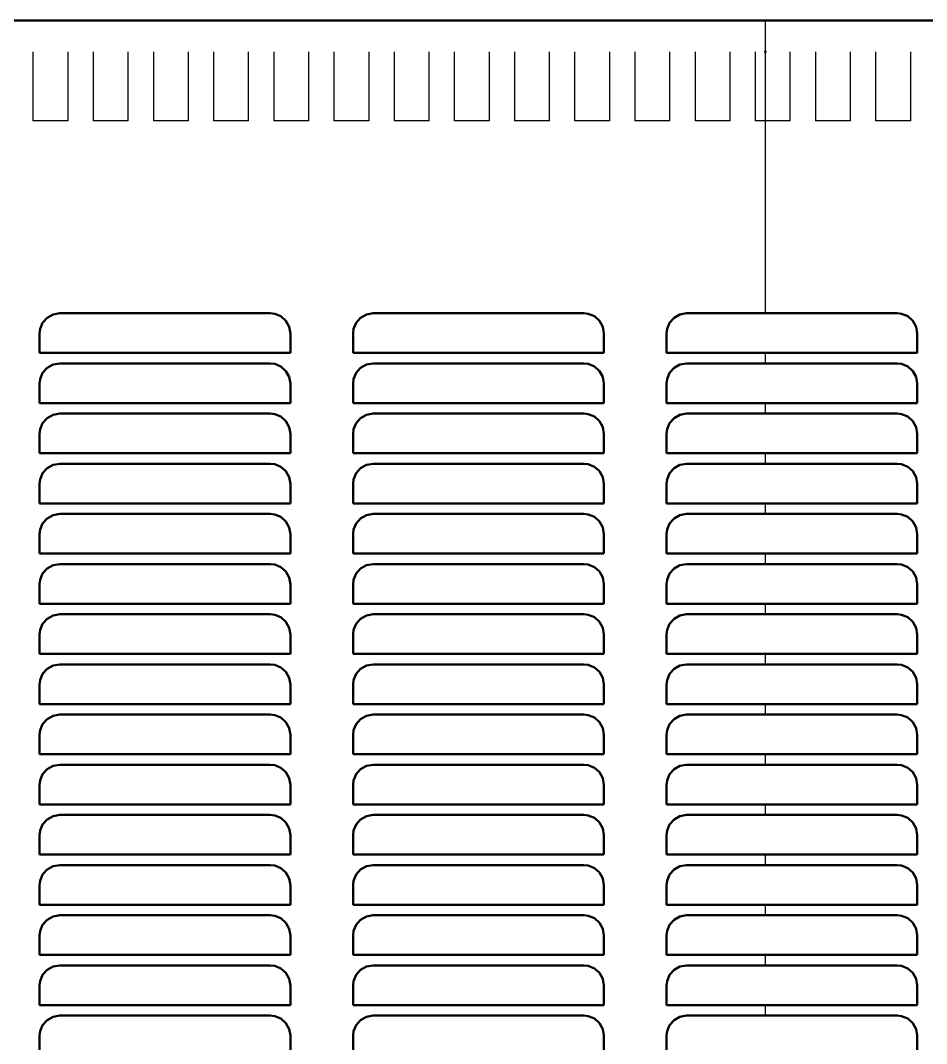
# Model space of a CAD drawing. Header units: inches. Extents: x -0.3 to 35.5, y 0 to 41.5.
# Drawn here: x 10.08 to 19.11, y 31.3 to 41.5 of the extents above; entities that cross this region are included whole.
import ezdxf

# ---------------------------------------------------------------- set-up
doc = ezdxf.new("R2010")
doc.units = ezdxf.units.IN
doc.header["$MEASUREMENT"] = 0
doc.linetypes.add('Dashed', pattern=[2, 1, -1])
for name, color, linetype, lineweight in [('2d ConnectionPoints', 7, 'Continuous', 50), ('AM_0', 7, 'Continuous', 50), ('AM_4', 3, 'Continuous', 25), ('AM_9', 6, 'Dashed', 25)]:
    doc.layers.add(name, color=color, linetype=linetype, lineweight=lineweight)

msp = doc.modelspace()

# ---------------------------------------------------------------- linework, layer by layer
at = {"layer": '2d ConnectionPoints'}
msp.add_point((17.5, 41.188), dxfattribs=at)
msp.add_point((17.5, 41.188), dxfattribs=at)
at = {"layer": 'AM_0'}
for p, q in [((-0.27, 41.5), (35.27, 41.5)), ((12.566, 38.581), (10.466, 38.581)), ((15.691, 38.581), (13.591, 38.581)), ((18.816, 38.581), (16.716, 38.581)), ((10.266, 38.381), (10.266, 38.186)), ((12.766, 38.186), (12.766, 38.381)), ((13.391, 38.381), (13.391, 38.186)), ((15.891, 38.186), (15.891, 38.381)), ((16.516, 38.381), (16.516, 38.186)), ((19.016, 38.186), (19.016, 38.381)), ((10.266, 38.186), (12.766, 38.186)), ((13.391, 38.186), (15.891, 38.186)), ((16.516, 38.186), (19.016, 38.186)), ((12.566, 38.081), (10.466, 38.081)), ((15.691, 38.081), (13.591, 38.081)), ((18.816, 38.081), (16.716, 38.081)), ((10.266, 37.881), (10.266, 37.686)), ((12.766, 37.686), (12.766, 37.881)), ((13.391, 37.881), (13.391, 37.686)), ((15.891, 37.686), (15.891, 37.881)), ((16.516, 37.881), (16.516, 37.686)), ((19.016, 37.686), (19.016, 37.881)), ((10.266, 37.686), (12.766, 37.686)), ((13.391, 37.686), (15.891, 37.686)), ((16.516, 37.686), (19.016, 37.686)), ((12.566, 37.581), (10.466, 37.581)), ((15.691, 37.581), (13.591, 37.581)), ((18.816, 37.581), (16.716, 37.581)), ((10.266, 37.381), (10.266, 37.186)), ((12.766, 37.186), (12.766, 37.381)), ((13.391, 37.381), (13.391, 37.186)), ((15.891, 37.186), (15.891, 37.381)), ((16.516, 37.381), (16.516, 37.186)), ((19.016, 37.186), (19.016, 37.381)), ((10.266, 37.186), (12.766, 37.186)), ((13.391, 37.186), (15.891, 37.186)), ((16.516, 37.186), (19.016, 37.186)), ((12.566, 37.081), (10.466, 37.081)), ((15.691, 37.081), (13.591, 37.081)), ((18.816, 37.081), (16.716, 37.081)), ((10.266, 36.881), (10.266, 36.686)), ((12.766, 36.686), (12.766, 36.881)), ((13.391, 36.881), (13.391, 36.686)), ((15.891, 36.686), (15.891, 36.881)), ((16.516, 36.881), (16.516, 36.686)), ((19.016, 36.686), (19.016, 36.881)), ((10.266, 36.686), (12.766, 36.686)), ((13.391, 36.686), (15.891, 36.686)), ((16.516, 36.686), (19.016, 36.686)), ((12.566, 36.581), (10.466, 36.581)), ((15.691, 36.581), (13.591, 36.581)), ((18.816, 36.581), (16.716, 36.581)), ((10.266, 36.381), (10.266, 36.186)), ((12.766, 36.186), (12.766, 36.381)), ((13.391, 36.381), (13.391, 36.186)), ((15.891, 36.186), (15.891, 36.381)), ((16.516, 36.381), (16.516, 36.186)), ((19.016, 36.186), (19.016, 36.381)), ((10.266, 36.186), (12.766, 36.186)), ((13.391, 36.186), (15.891, 36.186)), ((16.516, 36.186), (19.016, 36.186)), ((12.566, 36.081), (10.466, 36.081)), ((15.691, 36.081), (13.591, 36.081)), ((18.816, 36.081), (16.716, 36.081)), ((10.266, 35.881), (10.266, 35.686)), ((12.766, 35.686), (12.766, 35.881)), ((13.391, 35.881), (13.391, 35.686)), ((15.891, 35.686), (15.891, 35.881)), ((16.516, 35.881), (16.516, 35.686)), ((19.016, 35.686), (19.016, 35.881)), ((10.266, 35.686), (12.766, 35.686)), ((13.391, 35.686), (15.891, 35.686)), ((16.516, 35.686), (19.016, 35.686)), ((12.566, 35.581), (10.466, 35.581)), ((15.691, 35.581), (13.591, 35.581)), ((18.816, 35.581), (16.716, 35.581)), ((10.266, 35.381), (10.266, 35.186)), ((12.766, 35.186), (12.766, 35.381)), ((13.391, 35.381), (13.391, 35.186)), ((15.891, 35.186), (15.891, 35.381)), ((16.516, 35.381), (16.516, 35.186)), ((19.016, 35.186), (19.016, 35.381)), ((10.266, 35.186), (12.766, 35.186)), ((13.391, 35.186), (15.891, 35.186)), ((16.516, 35.186), (19.016, 35.186)), ((12.566, 35.081), (10.466, 35.081)), ((15.691, 35.081), (13.591, 35.081)), ((18.816, 35.081), (16.716, 35.081)), ((10.266, 34.881), (10.266, 34.686)), ((12.766, 34.686), (12.766, 34.881)), ((13.391, 34.881), (13.391, 34.686)), ((15.891, 34.686), (15.891, 34.881)), ((16.516, 34.881), (16.516, 34.686)), ((19.016, 34.686), (19.016, 34.881)), ((10.266, 34.686), (12.766, 34.686)), ((13.391, 34.686), (15.891, 34.686)), ((16.516, 34.686), (19.016, 34.686)), ((12.566, 34.581), (10.466, 34.581)), ((15.691, 34.581), (13.591, 34.581)), ((18.816, 34.581), (16.716, 34.581)), ((10.266, 34.381), (10.266, 34.186)), ((12.766, 34.186), (12.766, 34.381)), ((13.391, 34.381), (13.391, 34.186)), ((15.891, 34.186), (15.891, 34.381)), ((16.516, 34.381), (16.516, 34.186)), ((19.016, 34.186), (19.016, 34.381)), ((10.266, 34.186), (12.766, 34.186)), ((13.391, 34.186), (15.891, 34.186)), ((16.516, 34.186), (19.016, 34.186)), ((12.566, 34.081), (10.466, 34.081)), ((15.691, 34.081), (13.591, 34.081)), ((18.816, 34.081), (16.716, 34.081)), ((10.266, 33.881), (10.266, 33.686)), ((12.766, 33.686), (12.766, 33.881)), ((13.391, 33.881), (13.391, 33.686)), ((15.891, 33.686), (15.891, 33.881)), ((16.516, 33.881), (16.516, 33.686)), ((19.016, 33.686), (19.016, 33.881)), ((10.266, 33.686), (12.766, 33.686)), ((13.391, 33.686), (15.891, 33.686)), ((16.516, 33.686), (19.016, 33.686)), ((12.566, 33.581), (10.466, 33.581)), ((15.691, 33.581), (13.591, 33.581)), ((18.816, 33.581), (16.716, 33.581)), ((10.266, 33.381), (10.266, 33.186)), ((12.766, 33.186), (12.766, 33.381)), ((13.391, 33.381), (13.391, 33.186)), ((15.891, 33.186), (15.891, 33.381)), ((16.516, 33.381), (16.516, 33.186)), ((19.016, 33.186), (19.016, 33.381)), ((10.266, 33.186), (12.766, 33.186)), ((13.391, 33.186), (15.891, 33.186)), ((16.516, 33.186), (19.016, 33.186)), ((12.566, 33.081), (10.466, 33.081)), ((15.691, 33.081), (13.591, 33.081)), ((18.816, 33.081), (16.716, 33.081)), ((10.266, 32.881), (10.266, 32.686)), ((12.766, 32.686), (12.766, 32.881)), ((13.391, 32.881), (13.391, 32.686)), ((15.891, 32.686), (15.891, 32.881)), ((16.516, 32.881), (16.516, 32.686)), ((19.016, 32.686), (19.016, 32.881)), ((10.266, 32.686), (12.766, 32.686)), ((13.391, 32.686), (15.891, 32.686)), ((16.516, 32.686), (19.016, 32.686)), ((12.566, 32.581), (10.466, 32.581)), ((15.691, 32.581), (13.591, 32.581)), ((18.816, 32.581), (16.716, 32.581)), ((10.266, 32.381), (10.266, 32.186)), ((12.766, 32.186), (12.766, 32.381)), ((13.391, 32.381), (13.391, 32.186)), ((15.891, 32.186), (15.891, 32.381)), ((16.516, 32.381), (16.516, 32.186)), ((19.016, 32.186), (19.016, 32.381)), ((10.266, 32.186), (12.766, 32.186)), ((13.391, 32.186), (15.891, 32.186)), ((16.516, 32.186), (19.016, 32.186)), ((12.566, 32.081), (10.466, 32.081)), ((15.691, 32.081), (13.591, 32.081)), ((18.816, 32.081), (16.716, 32.081)), ((10.266, 31.881), (10.266, 31.686)), ((12.766, 31.686), (12.766, 31.881)), ((13.391, 31.881), (13.391, 31.686)), ((15.891, 31.686), (15.891, 31.881)), ((16.516, 31.881), (16.516, 31.686)), ((19.016, 31.686), (19.016, 31.881)), ((10.266, 31.686), (12.766, 31.686)), ((13.391, 31.686), (15.891, 31.686)), ((16.516, 31.686), (19.016, 31.686)), ((12.566, 31.581), (10.466, 31.581)), ((15.691, 31.581), (13.591, 31.581)), ((18.816, 31.581), (16.716, 31.581)), ((10.266, 31.381), (10.266, 31.186)), ((12.766, 31.186), (12.766, 31.381)), ((13.391, 31.381), (13.391, 31.186)), ((15.891, 31.186), (15.891, 31.381)), ((16.516, 31.381), (16.516, 31.186)), ((19.016, 31.186), (19.016, 31.381))]:
    msp.add_line(p, q, dxfattribs=at)
for points in [[(10.466, 38.581), (10.4, 38.57), (10.341, 38.537), (10.296, 38.487), (10.271, 38.425), (10.266, 38.381)], [(12.766, 38.381), (12.755, 38.447), (12.722, 38.506), (12.672, 38.551), (12.61, 38.576), (12.566, 38.581)], [(13.591, 38.581), (13.525, 38.57), (13.466, 38.537), (13.421, 38.487), (13.396, 38.425), (13.391, 38.381)], [(15.891, 38.381), (15.88, 38.447), (15.847, 38.506), (15.797, 38.551), (15.735, 38.576), (15.691, 38.581)], [(16.716, 38.581), (16.65, 38.57), (16.591, 38.537), (16.546, 38.487), (16.521, 38.425), (16.516, 38.381)], [(19.016, 38.381), (19.005, 38.447), (18.972, 38.506), (18.922, 38.551), (18.86, 38.576), (18.816, 38.581)], [(10.466, 38.081), (10.4, 38.07), (10.341, 38.037), (10.296, 37.987), (10.271, 37.925), (10.266, 37.881)], [(12.766, 37.881), (12.755, 37.947), (12.722, 38.006), (12.672, 38.051), (12.61, 38.076), (12.566, 38.081)], [(13.591, 38.081), (13.525, 38.07), (13.466, 38.037), (13.421, 37.987), (13.396, 37.925), (13.391, 37.881)], [(15.891, 37.881), (15.88, 37.947), (15.847, 38.006), (15.797, 38.051), (15.735, 38.076), (15.691, 38.081)], [(16.716, 38.081), (16.65, 38.07), (16.591, 38.037), (16.546, 37.987), (16.521, 37.925), (16.516, 37.881)], [(19.016, 37.881), (19.005, 37.947), (18.972, 38.006), (18.922, 38.051), (18.86, 38.076), (18.816, 38.081)], [(10.466, 37.581), (10.4, 37.57), (10.341, 37.537), (10.296, 37.487), (10.271, 37.425), (10.266, 37.381)], [(12.766, 37.381), (12.755, 37.447), (12.722, 37.506), (12.672, 37.551), (12.61, 37.576), (12.566, 37.581)], [(13.591, 37.581), (13.525, 37.57), (13.466, 37.537), (13.421, 37.487), (13.396, 37.425), (13.391, 37.381)], [(15.891, 37.381), (15.88, 37.447), (15.847, 37.506), (15.797, 37.551), (15.735, 37.576), (15.691, 37.581)], [(16.716, 37.581), (16.65, 37.57), (16.591, 37.537), (16.546, 37.487), (16.521, 37.425), (16.516, 37.381)], [(19.016, 37.381), (19.005, 37.447), (18.972, 37.506), (18.922, 37.551), (18.86, 37.576), (18.816, 37.581)], [(10.466, 37.081), (10.4, 37.07), (10.341, 37.037), (10.296, 36.987), (10.271, 36.925), (10.266, 36.881)], [(12.766, 36.881), (12.755, 36.947), (12.722, 37.006), (12.672, 37.051), (12.61, 37.076), (12.566, 37.081)], [(13.591, 37.081), (13.525, 37.07), (13.466, 37.037), (13.421, 36.987), (13.396, 36.925), (13.391, 36.881)], [(15.891, 36.881), (15.88, 36.947), (15.847, 37.006), (15.797, 37.051), (15.735, 37.076), (15.691, 37.081)], [(16.716, 37.081), (16.65, 37.07), (16.591, 37.037), (16.546, 36.987), (16.521, 36.925), (16.516, 36.881)], [(19.016, 36.881), (19.005, 36.947), (18.972, 37.006), (18.922, 37.051), (18.86, 37.076), (18.816, 37.081)], [(10.466, 36.581), (10.4, 36.57), (10.341, 36.537), (10.296, 36.487), (10.271, 36.425), (10.266, 36.381)], [(12.766, 36.381), (12.755, 36.447), (12.722, 36.506), (12.672, 36.551), (12.61, 36.576), (12.566, 36.581)], [(13.591, 36.581), (13.525, 36.57), (13.466, 36.537), (13.421, 36.487), (13.396, 36.425), (13.391, 36.381)], [(15.891, 36.381), (15.88, 36.447), (15.847, 36.506), (15.797, 36.551), (15.735, 36.576), (15.691, 36.581)], [(16.716, 36.581), (16.65, 36.57), (16.591, 36.537), (16.546, 36.487), (16.521, 36.425), (16.516, 36.381)], [(19.016, 36.381), (19.005, 36.447), (18.972, 36.506), (18.922, 36.551), (18.86, 36.576), (18.816, 36.581)], [(10.466, 36.081), (10.4, 36.07), (10.341, 36.037), (10.296, 35.987), (10.271, 35.925), (10.266, 35.881)], [(12.766, 35.881), (12.755, 35.947), (12.722, 36.006), (12.672, 36.051), (12.61, 36.076), (12.566, 36.081)], [(13.591, 36.081), (13.525, 36.07), (13.466, 36.037), (13.421, 35.987), (13.396, 35.925), (13.391, 35.881)], [(15.891, 35.881), (15.88, 35.947), (15.847, 36.006), (15.797, 36.051), (15.735, 36.076), (15.691, 36.081)], [(16.716, 36.081), (16.65, 36.07), (16.591, 36.037), (16.546, 35.987), (16.521, 35.925), (16.516, 35.881)], [(19.016, 35.881), (19.005, 35.947), (18.972, 36.006), (18.922, 36.051), (18.86, 36.076), (18.816, 36.081)], [(10.466, 35.581), (10.4, 35.57), (10.341, 35.537), (10.296, 35.487), (10.271, 35.425), (10.266, 35.381)], [(12.766, 35.381), (12.755, 35.447), (12.722, 35.506), (12.672, 35.551), (12.61, 35.576), (12.566, 35.581)], [(13.591, 35.581), (13.525, 35.57), (13.466, 35.537), (13.421, 35.487), (13.396, 35.425), (13.391, 35.381)], [(15.891, 35.381), (15.88, 35.447), (15.847, 35.506), (15.797, 35.551), (15.735, 35.576), (15.691, 35.581)], [(16.716, 35.581), (16.65, 35.57), (16.591, 35.537), (16.546, 35.487), (16.521, 35.425), (16.516, 35.381)], [(19.016, 35.381), (19.005, 35.447), (18.972, 35.506), (18.922, 35.551), (18.86, 35.576), (18.816, 35.581)], [(10.466, 35.081), (10.4, 35.07), (10.341, 35.037), (10.296, 34.987), (10.271, 34.925), (10.266, 34.881)], [(12.766, 34.881), (12.755, 34.947), (12.722, 35.006), (12.672, 35.051), (12.61, 35.076), (12.566, 35.081)], [(13.591, 35.081), (13.525, 35.07), (13.466, 35.037), (13.421, 34.987), (13.396, 34.925), (13.391, 34.881)], [(15.891, 34.881), (15.88, 34.947), (15.847, 35.006), (15.797, 35.051), (15.735, 35.076), (15.691, 35.081)], [(16.716, 35.081), (16.65, 35.07), (16.591, 35.037), (16.546, 34.987), (16.521, 34.925), (16.516, 34.881)], [(19.016, 34.881), (19.005, 34.947), (18.972, 35.006), (18.922, 35.051), (18.86, 35.076), (18.816, 35.081)], [(10.466, 34.581), (10.4, 34.57), (10.341, 34.537), (10.296, 34.487), (10.271, 34.425), (10.266, 34.381)], [(12.766, 34.381), (12.755, 34.447), (12.722, 34.506), (12.672, 34.551), (12.61, 34.576), (12.566, 34.581)], [(13.591, 34.581), (13.525, 34.57), (13.466, 34.537), (13.421, 34.487), (13.396, 34.425), (13.391, 34.381)], [(15.891, 34.381), (15.88, 34.447), (15.847, 34.506), (15.797, 34.551), (15.735, 34.576), (15.691, 34.581)], [(16.716, 34.581), (16.65, 34.57), (16.591, 34.537), (16.546, 34.487), (16.521, 34.425), (16.516, 34.381)], [(19.016, 34.381), (19.005, 34.447), (18.972, 34.506), (18.922, 34.551), (18.86, 34.576), (18.816, 34.581)], [(10.466, 34.081), (10.4, 34.07), (10.341, 34.037), (10.296, 33.987), (10.271, 33.925), (10.266, 33.881)], [(12.766, 33.881), (12.755, 33.947), (12.722, 34.006), (12.672, 34.051), (12.61, 34.076), (12.566, 34.081)], [(13.591, 34.081), (13.525, 34.07), (13.466, 34.037), (13.421, 33.987), (13.396, 33.925), (13.391, 33.881)], [(15.891, 33.881), (15.88, 33.947), (15.847, 34.006), (15.797, 34.051), (15.735, 34.076), (15.691, 34.081)], [(16.716, 34.081), (16.65, 34.07), (16.591, 34.037), (16.546, 33.987), (16.521, 33.925), (16.516, 33.881)], [(19.016, 33.881), (19.005, 33.947), (18.972, 34.006), (18.922, 34.051), (18.86, 34.076), (18.816, 34.081)], [(10.466, 33.581), (10.4, 33.57), (10.341, 33.537), (10.296, 33.487), (10.271, 33.425), (10.266, 33.381)], [(12.766, 33.381), (12.755, 33.447), (12.722, 33.506), (12.672, 33.551), (12.61, 33.576), (12.566, 33.581)], [(13.591, 33.581), (13.525, 33.57), (13.466, 33.537), (13.421, 33.487), (13.396, 33.425), (13.391, 33.381)], [(15.891, 33.381), (15.88, 33.447), (15.847, 33.506), (15.797, 33.551), (15.735, 33.576), (15.691, 33.581)], [(16.716, 33.581), (16.65, 33.57), (16.591, 33.537), (16.546, 33.487), (16.521, 33.425), (16.516, 33.381)], [(19.016, 33.381), (19.005, 33.447), (18.972, 33.506), (18.922, 33.551), (18.86, 33.576), (18.816, 33.581)], [(10.466, 33.081), (10.4, 33.07), (10.341, 33.037), (10.296, 32.987), (10.271, 32.925), (10.266, 32.881)], [(12.766, 32.881), (12.755, 32.947), (12.722, 33.006), (12.672, 33.051), (12.61, 33.076), (12.566, 33.081)], [(13.591, 33.081), (13.525, 33.07), (13.466, 33.037), (13.421, 32.987), (13.396, 32.925), (13.391, 32.881)], [(15.891, 32.881), (15.88, 32.947), (15.847, 33.006), (15.797, 33.051), (15.735, 33.076), (15.691, 33.081)], [(16.716, 33.081), (16.65, 33.07), (16.591, 33.037), (16.546, 32.987), (16.521, 32.925), (16.516, 32.881)], [(19.016, 32.881), (19.005, 32.947), (18.972, 33.006), (18.922, 33.051), (18.86, 33.076), (18.816, 33.081)], [(10.466, 32.581), (10.4, 32.57), (10.341, 32.537), (10.296, 32.487), (10.271, 32.425), (10.266, 32.381)], [(12.766, 32.381), (12.755, 32.447), (12.722, 32.506), (12.672, 32.551), (12.61, 32.576), (12.566, 32.581)], [(13.591, 32.581), (13.525, 32.57), (13.466, 32.537), (13.421, 32.487), (13.396, 32.425), (13.391, 32.381)], [(15.891, 32.381), (15.88, 32.447), (15.847, 32.506), (15.797, 32.551), (15.735, 32.576), (15.691, 32.581)], [(16.716, 32.581), (16.65, 32.57), (16.591, 32.537), (16.546, 32.487), (16.521, 32.425), (16.516, 32.381)], [(19.016, 32.381), (19.005, 32.447), (18.972, 32.506), (18.922, 32.551), (18.86, 32.576), (18.816, 32.581)], [(10.466, 32.081), (10.4, 32.07), (10.341, 32.037), (10.296, 31.987), (10.271, 31.925), (10.266, 31.881)], [(12.766, 31.881), (12.755, 31.947), (12.722, 32.006), (12.672, 32.051), (12.61, 32.076), (12.566, 32.081)], [(13.591, 32.081), (13.525, 32.07), (13.466, 32.037), (13.421, 31.987), (13.396, 31.925), (13.391, 31.881)], [(15.891, 31.881), (15.88, 31.947), (15.847, 32.006), (15.797, 32.051), (15.735, 32.076), (15.691, 32.081)], [(16.716, 32.081), (16.65, 32.07), (16.591, 32.037), (16.546, 31.987), (16.521, 31.925), (16.516, 31.881)], [(19.016, 31.881), (19.005, 31.947), (18.972, 32.006), (18.922, 32.051), (18.86, 32.076), (18.816, 32.081)], [(10.466, 31.581), (10.4, 31.57), (10.341, 31.537), (10.296, 31.487), (10.271, 31.425), (10.266, 31.381)], [(12.766, 31.381), (12.755, 31.447), (12.722, 31.506), (12.672, 31.551), (12.61, 31.576), (12.566, 31.581)], [(13.591, 31.581), (13.525, 31.57), (13.466, 31.537), (13.421, 31.487), (13.396, 31.425), (13.391, 31.381)], [(15.891, 31.381), (15.88, 31.447), (15.847, 31.506), (15.797, 31.551), (15.735, 31.576), (15.691, 31.581)], [(16.716, 31.581), (16.65, 31.57), (16.591, 31.537), (16.546, 31.487), (16.521, 31.425), (16.516, 31.381)], [(19.016, 31.381), (19.005, 31.447), (18.972, 31.506), (18.922, 31.551), (18.86, 31.576), (18.816, 31.581)]]:
    msp.add_lwpolyline(points, dxfattribs=at)
at = {"layer": 'AM_4'}
for p, q in [((17.5, 41.5), (17.5, 38.581)), ((17.5, 38.186), (17.5, 38.081)), ((17.5, 37.686), (17.5, 37.581)), ((17.5, 37.186), (17.5, 37.081)), ((17.5, 36.686), (17.5, 36.581)), ((17.5, 36.186), (17.5, 36.081)), ((17.5, 35.686), (17.5, 35.581)), ((17.5, 35.186), (17.5, 35.081)), ((17.5, 34.686), (17.5, 34.581)), ((17.5, 34.186), (17.5, 34.081)), ((17.5, 33.686), (17.5, 33.581)), ((17.5, 33.186), (17.5, 33.081)), ((17.5, 32.686), (17.5, 32.581)), ((17.5, 32.186), (17.5, 32.081)), ((17.5, 31.686), (17.5, 31.581))]:
    msp.add_line(p, q, dxfattribs=at)
at = {"layer": 'AM_9'}
for p, q in [((10.2, 41.188), (10.2, 40.5)), ((10.55, 40.5), (10.55, 41.188)), ((10.8, 41.188), (10.8, 40.5)), ((11.15, 40.5), (11.15, 41.188)), ((11.4, 41.188), (11.4, 40.5)), ((11.75, 40.5), (11.75, 41.188)), ((12, 41.188), (12, 40.5)), ((12.35, 40.5), (12.35, 41.188)), ((12.6, 41.188), (12.6, 40.5)), ((12.95, 40.5), (12.95, 41.188)), ((13.2, 41.188), (13.2, 40.5)), ((13.55, 40.5), (13.55, 41.188)), ((13.8, 41.188), (13.8, 40.5)), ((14.15, 40.5), (14.15, 41.188)), ((14.4, 41.188), (14.4, 40.5)), ((14.75, 40.5), (14.75, 41.188)), ((15, 41.188), (15, 40.5)), ((15.35, 40.5), (15.35, 41.188)), ((15.6, 41.188), (15.6, 40.5)), ((15.95, 40.5), (15.95, 41.188)), ((16.2, 41.188), (16.2, 40.5)), ((16.55, 40.5), (16.55, 41.188)), ((16.8, 41.188), (16.8, 40.5)), ((17.15, 40.5), (17.15, 41.188)), ((17.4, 41.188), (17.4, 40.5)), ((17.75, 40.5), (17.75, 41.188)), ((18, 41.188), (18, 40.5)), ((18.35, 40.5), (18.35, 41.188)), ((18.6, 41.188), (18.6, 40.5)), ((18.95, 40.5), (18.95, 41.188)), ((10.55, 40.5), (10.2, 40.5)), ((11.15, 40.5), (10.8, 40.5)), ((11.75, 40.5), (11.4, 40.5)), ((12.35, 40.5), (12, 40.5)), ((12.95, 40.5), (12.6, 40.5)), ((13.55, 40.5), (13.2, 40.5)), ((14.15, 40.5), (13.8, 40.5)), ((14.75, 40.5), (14.4, 40.5)), ((15.35, 40.5), (15, 40.5)), ((15.95, 40.5), (15.6, 40.5)), ((16.55, 40.5), (16.2, 40.5)), ((17.15, 40.5), (16.8, 40.5)), ((17.75, 40.5), (17.4, 40.5)), ((18.35, 40.5), (18, 40.5)), ((18.95, 40.5), (18.6, 40.5))]:
    msp.add_line(p, q, dxfattribs=at)

doc.saveas('drawing.dxf')
